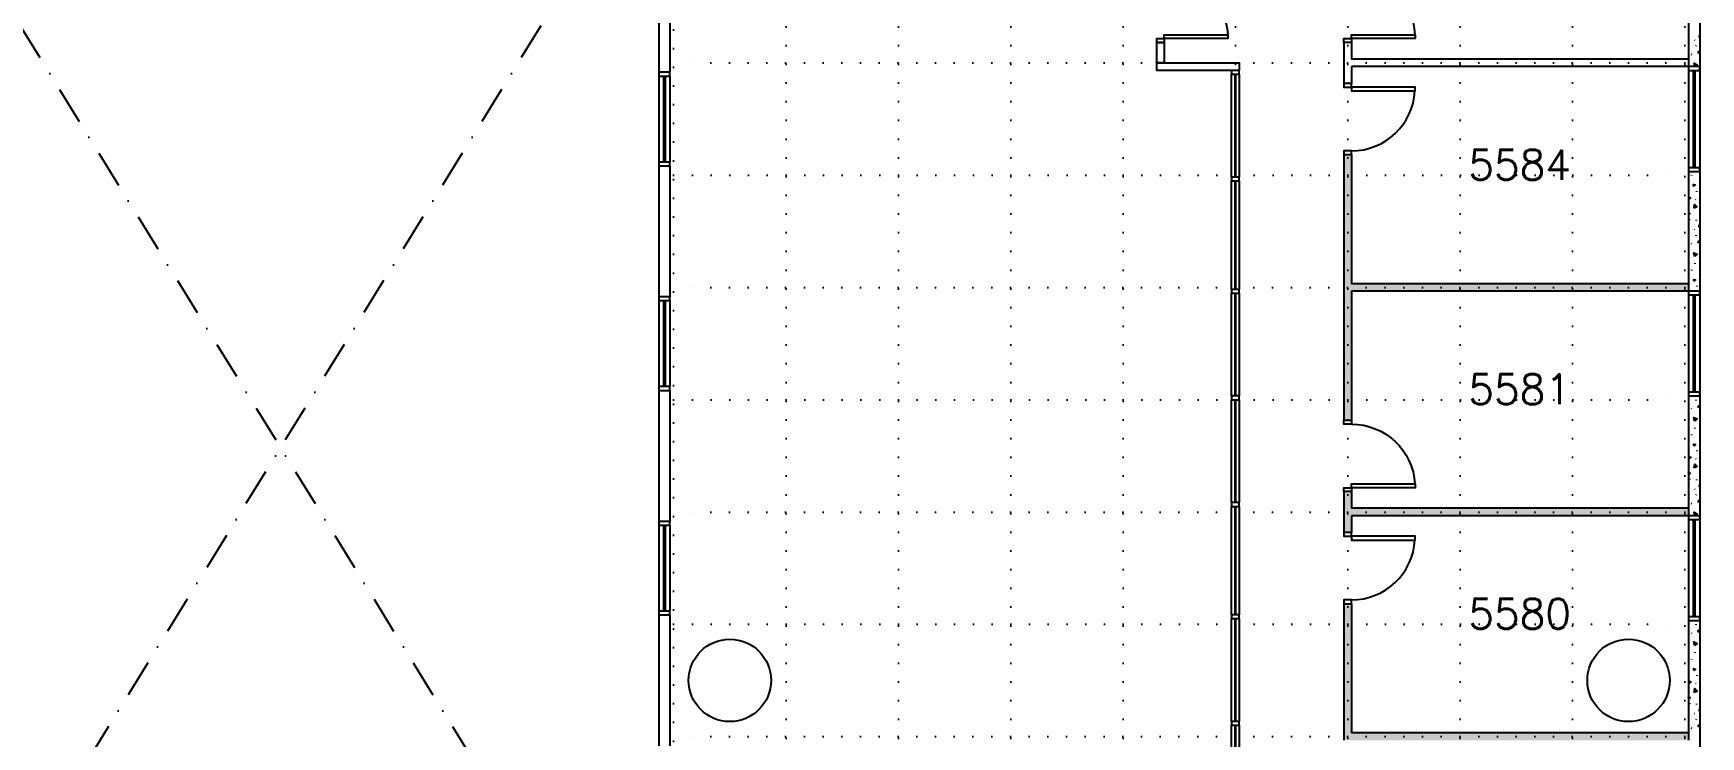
# Model space of a CAD drawing. Extents: x -68523 to 336700, y -113452 to 119396.
# Drawn here: x 176700 to 198963, y -5952 to 3445 of the extents above; entities that cross this region are included whole.
import ezdxf

# ---------------------------------------------------------------- set-up
doc = ezdxf.new("R2010")
doc.units = 0
doc.header["$LTSCALE"] = 1000
doc.header["$MEASUREMENT"] = 0
doc.linetypes.add('S3144a$0$DASHDOT', pattern=[1, 0.5, -0.25, 0, -0.25])
doc.linetypes.add('S3144a$0$DOT', pattern=[0.25, 0, -0.25])
for name, color, linetype in [('S3144a$0$-3', 7, 'CONTINUOUS'), ('S3144a$0$-4', 7, 'CONTINUOUS'), ('S3144a$0$-5', 7, 'CONTINUOUS'), ('S3144a$0$17', 14, 'CONTINUOUS'), ('S3144a$0$20', 7, 'CONTINUOUS'), ('S3144a$0$23', 7, 'CONTINUOUS'), ('S3144a$0$4', 7, 'CONTINUOUS'), ('S3144a$0$6', 7, 'CONTINUOUS'), ('S3144a$0$GA', 253, 'CONTINUOUS'), ('S3144a$0$ROOM-NO', 4, 'CONTINUOUS')]:
    doc.layers.add(name, color=color, linetype=linetype)
doc.styles.add('S3144a$0$STANDARD', font='SIMPLEX')

# ---------------------------------------------------------------- blocks, each defined once
blk = doc.blocks.new('S3144a$0$D85')
at = {"layer": 'S3144a$0$6', "color": 7, "linetype": 'Continuous'}
for points in [[(-900, 100), (-850, 100), (-850, 950), (-900, 950)], [(-900, 100), (-950, 100), (-950, 0), (-900, 0)], [(0, 100), (-50, 100), (-50, 0), (0, 0)]]:
    blk.add_lwpolyline(points, close=True, dxfattribs=at)
blk.add_arc((-900, 100), 850, 360, 86.6277, dxfattribs=at)

msp = doc.modelspace()

# ---------------------------------------------------------------- hatches: boundary and pattern name
at = {"layer": 'S3144a$0$17', "linetype": 'Continuous'}
h = msp.add_hatch(color=14, dxfattribs=at)
h.dxf.hatch_style = 1
h.paths.add_polyline_path([(194199.6, -1725), (194299.6, -1725), (194299.6, 0), (198800, 0), (198800, 100), (194299.6, 100), (194299.6, 1825), (194199.6, 1825)])
h = msp.add_hatch(color=14, dxfattribs=at)
h.dxf.hatch_style = 1
h.paths.add_polyline_path([(194299.6, -2675), (194199.6, -2675), (194199.6, -3225), (194299.6, -3225), (194299.6, -3000), (198799.6, -3000), (198799.6, -2900), (194299.6, -2900)])
h = msp.add_hatch(color=14, dxfattribs=at)
h.dxf.hatch_style = 1
h.paths.add_polyline_path([(194199.6, -6000), (194199.6, -4175), (194299.6, -4175), (194299.6, -5900), (198800, -5900), (198799.6, -6000)])

# ---------------------------------------------------------------- linework, layer by layer
at = {"layer": 'S3144a$0$-3', "color": 9, "linetype": 'Continuous'}
for p, q in [((198800, 4600), (198800, 3000)), ((198950, 4600), (198950, 3000)), ((198950, 3000), (198800, 3000)), ((198800, 1600), (198950, 1600)), ((198800, 1600), (198800, 0)), ((198950, 1600), (198950, 0)), ((198950, 0), (198800, 0)), ((198800, -1400), (198950, -1400)), ((198800, -1400), (198800, -3000)), ((198950, -1400), (198950, -3000)), ((198950, -3000), (198800, -3000)), ((198800, -4400), (198950, -4400)), ((198800, -4400), (198800, -6000)), ((198950, -4400), (198950, -6000))]:
    msp.add_line(p, q, dxfattribs=at)
for centre in [(186000, -5200), (198000, -5200)]:
    msp.add_circle(centre, 550, dxfattribs=at)
at = {"layer": 'S3144a$0$-4', "color": 9, "linetype": 'Continuous'}
for p, q in [((185050, 4675), (185050, 2925)), ((185200, 4675), (185200, 2925)), ((185200, 2925), (185050, 2925)), ((185050, 1675), (185200, 1675)), ((185050, 1675), (185050, -75)), ((185200, 1675), (185200, -75)), ((185200, -75), (185050, -75)), ((185050, -1325), (185200, -1325)), ((185050, -1325), (185050, -3075)), ((185200, -1325), (185200, -3075)), ((185200, -3075), (185050, -3075)), ((185050, -4325), (185200, -4325)), ((185050, -4325), (185050, -6075)), ((185200, -4325), (185200, -6075))]:
    msp.add_line(p, q, dxfattribs=at)
at = {"layer": 'S3144a$0$-5', "color": 9, "linetype": 'Continuous'}
for p, q in [((198800, 2950), (198800, 1650)), ((198862.5, 2950), (198862.5, 1650)), ((198887.5, 2930), (198862.5, 2930)), ((198887.5, 2950), (198887.5, 1650)), ((198950, 2950), (198950, 1650)), ((185050, 2875), (185050, 1725)), ((185112.5, 2875), (185112.5, 1725)), ((185137.5, 2855), (185112.5, 2855)), ((185137.5, 2875), (185137.5, 1725)), ((185200, 2875), (185200, 1725)), ((185137.5, 1745), (185112.5, 1745)), ((198887.5, 1670), (198862.5, 1670)), ((185050, -125), (185050, -1275)), ((185112.5, -125), (185112.5, -1275)), ((185137.5, -145), (185112.5, -145)), ((185137.5, -125), (185137.5, -1275)), ((185200, -125), (185200, -1275)), ((198800, -50), (198800, -1350)), ((198862.5, -50), (198862.5, -1350)), ((198887.5, -70), (198862.5, -70)), ((198887.5, -50), (198887.5, -1350)), ((198950, -50), (198950, -1350)), ((185137.5, -1255), (185112.5, -1255)), ((198887.5, -1330), (198862.5, -1330)), ((198800, -3050), (198800, -4350)), ((198862.5, -3050), (198862.5, -4350)), ((198887.5, -3070), (198862.5, -3070)), ((198887.5, -3050), (198887.5, -4350)), ((198950, -3050), (198950, -4350)), ((185050, -3125), (185050, -4275)), ((185112.5, -3125), (185112.5, -4275)), ((185137.5, -3145), (185112.5, -3145)), ((185137.5, -3125), (185137.5, -4275)), ((185200, -3125), (185200, -4275)), ((185137.5, -4255), (185112.5, -4255)), ((198887.5, -4330), (198862.5, -4330))]:
    msp.add_line(p, q, dxfattribs=at)
for points in [[(185200, 2875), (185200, 2925), (185050, 2925), (185050, 2875)], [(198950, 2950), (198950, 3000), (198800, 3000), (198800, 2950)], [(185200, 1675), (185200, 1725), (185050, 1725), (185050, 1675)], [(198950, 1600), (198950, 1650), (198800, 1650), (198800, 1600)], [(198950, -50), (198950, 0), (198800, 0), (198800, -50)], [(185200, -125), (185200, -75), (185050, -75), (185050, -125)], [(185200, -1325), (185200, -1275), (185050, -1275), (185050, -1325)], [(198950, -1400), (198950, -1350), (198800, -1350), (198800, -1400)], [(185200, -3125), (185200, -3075), (185050, -3075), (185050, -3125)], [(198950, -3050), (198950, -3000), (198800, -3000), (198800, -3050)], [(185200, -4325), (185200, -4275), (185050, -4275), (185050, -4325)], [(198950, -4400), (198950, -4350), (198800, -4350), (198800, -4400)]]:
    msp.add_lwpolyline(points, close=True, dxfattribs=at)
at = {"layer": 'S3144a$0$17', "color": 14, "linetype": 'Continuous'}
for p, q in [((194199.6, 3325), (194199.6, 2775)), ((194299.6, 3325), (194299.6, 3100)), ((198799.6, 3100), (194299.6, 3100)), ((198799.6, 3000), (194299.6, 3000)), ((194299.6, 3000), (194299.6, 2775)), ((194199.6, 1825), (194199.6, -1725)), ((194299.6, 1825), (194299.6, 100)), ((198799.6, 100), (194299.6, 100)), ((198799.6, 0), (194299.6, 0)), ((194299.6, 0), (194299.6, -1725)), ((194199.6, -2675), (194199.6, -3225)), ((194299.6, -2675), (194299.6, -2900)), ((198799.6, -2900), (194299.6, -2900)), ((198799.6, -3000), (194299.6, -3000)), ((194299.6, -3000), (194299.6, -3225)), ((194199.6, -4175), (194199.6, -6000)), ((194299.6, -4175), (194299.6, -5900)), ((198799.6, -5900), (194299.6, -5900))]:
    msp.add_line(p, q, dxfattribs=at)
for points in [[(191700, 3325), (191800, 3325), (191800, 3050), (191700, 3050), (191700, 3325)], [(191700, 3050), (192700, 3050), (192800, 3050), (192800, 2950), (191700, 2950), (191700, 3050)]]:
    msp.add_lwpolyline(points, dxfattribs=at)
for points in [[(192700, 2900), (192800, 2900), (192800, 2950), (192700, 2950)], [(192745, 1525), (192700, 1525), (192700, 2900), (192745, 2900)], [(192800, 1525), (192755, 1525), (192755, 2900), (192800, 2900)], [(192700, 1475), (192800, 1475), (192800, 1525), (192700, 1525)], [(192745, 25), (192700, 25), (192700, 1475), (192745, 1475)], [(192800, 25), (192755, 25), (192755, 1475), (192800, 1475)], [(192700, -25), (192800, -25), (192800, 25), (192700, 25)], [(192745, -1400), (192700, -1400), (192700, -25), (192745, -25)], [(192800, -1400), (192755, -1400), (192755, -25), (192800, -25)], [(192700, -1450), (192800, -1450), (192800, -1400), (192700, -1400)], [(192745, -2825), (192700, -2825), (192700, -1450), (192745, -1450)], [(192800, -2825), (192755, -2825), (192755, -1450), (192800, -1450)], [(192700, -2875), (192800, -2875), (192800, -2825), (192700, -2825)], [(192745, -4325), (192700, -4325), (192700, -2875), (192745, -2875)], [(192800, -4325), (192755, -4325), (192755, -2875), (192800, -2875)], [(192700, -4375), (192800, -4375), (192800, -4325), (192700, -4325)], [(192745, -5750), (192700, -5750), (192700, -4375), (192745, -4375)], [(192800, -5750), (192755, -5750), (192755, -4375), (192800, -4375)], [(192700, -5800), (192800, -5800), (192800, -5750), (192700, -5750)], [(192745, -7175), (192700, -7175), (192700, -5800), (192745, -5800)], [(192800, -7175), (192755, -7175), (192755, -5800), (192800, -5800)]]:
    msp.add_lwpolyline(points, close=True, dxfattribs=at)
at = {"layer": 'S3144a$0$20', "color": 9, "linetype": 'Continuous'}
for p, q in [((198881.4, 3359.7), (198886.5, 3355.9)), ((198950, 3393), (198945.7, 3389.7)), ((198838.3, 3167.6), (198843.5, 3163.8)), ((198905.3, 3274.2), (198905.9, 3282.9)), ((198950, 3190.1), (198933.8, 3177.8)), ((198842.9, 1544.9), (198843.5, 1553.6)), ((198911.7, 1329.9), (198912.3, 1338.7)), ((198889.9, 1230.9), (198895.1, 1227.1)), ((198812, 959.5), (198815.6, 952.3)), ((198908.4, 944.4), (198909, 953.2)), ((198877.6, 827.4), (198882.7, 823.6)), ((198901.5, 741.9), (198902.1, 750.6)), ((198950, 863.6), (198941.9, 857.4)), ((198834.5, 635.3), (198839.6, 631.5)), ((198950, 660.8), (198930, 645.5)), ((198948, 586), (198950, 581.9)), ((198846.7, 277.2), (198847.3, 285.9)), ((198890.7, 366.6), (198891.3, 375.3)), ((198915.5, 62.2), (198916.1, 70.9)), ((198901.5, -1458.1), (198902.1, -1449.4)), ((198950, -1539.2), (198930, -1554.5)), ((198834.5, -1564.7), (198839.6, -1568.5)), ((198948, -1614), (198950, -1618.1)), ((198846.7, -1922.8), (198847.3, -1914.1)), ((198890.7, -1833.4), (198891.3, -1824.7)), ((198915.5, -2137.8), (198916.1, -2129.1)), ((198893.7, -2236.8), (198898.9, -2240.6)), ((198815.8, -2508.2), (198819.4, -2515.4)), ((198881.4, -2640.3), (198886.5, -2644.1)), ((198912.2, -2523.3), (198912.8, -2514.6)), ((198950, -2607), (198945.7, -2610.3)), ((198838.3, -2832.4), (198843.5, -2836.2)), ((198905.3, -2725.8), (198905.9, -2717.1)), ((198950, -2809.9), (198933.8, -2822.2)), ((198901.5, -4458.1), (198902.1, -4449.4)), ((198834.5, -4564.7), (198839.6, -4568.5)), ((198950, -4539.2), (198930, -4554.5)), ((198948, -4614), (198950, -4618.1)), ((198890.7, -4833.4), (198891.3, -4824.7)), ((198846.7, -4922.8), (198847.3, -4914.1)), ((198893.7, -5236.8), (198898.9, -5240.6)), ((198915.5, -5137.8), (198916.1, -5129.1)), ((198815.8, -5508.2), (198819.4, -5515.4)), ((198912.2, -5523.3), (198912.8, -5514.6)), ((198881.4, -5640.3), (198886.5, -5644.1)), ((198905.3, -5725.8), (198905.9, -5717.1)), ((198950, -5607), (198945.7, -5610.3)), ((198838.3, -5832.4), (198843.5, -5836.2)), ((198950, -5809.9), (198933.8, -5822.2))]:
    msp.add_line(p, q, dxfattribs=at)
for points in [[(198945.7, 3389.7), (198948.2, 3414.2), (198950, 3413.6)], [(198933.8, 3177.8), (198936.2, 3202.3), (198950, 3198.1)], [(198887.2, 3000), (198877.3, 3046.4), (198918.4, 3026.5), (198891.8, 3000)], [(198867.1, 1401.1), (198869.5, 1425.6), (198890.7, 1419.2), (198867.1, 1401.1)], [(198805.9, 1231), (198808.4, 1255.5), (198829.6, 1249), (198805.9, 1231)], [(198874.4, 1107.8), (198881.4, 1158.6), (198913.2, 1125.8), (198875.2, 1108.1)], [(198800, 1042.5), (198817.7, 1037.1), (198800, 1023.7)], [(198930, 645.5), (198932.4, 670), (198950, 664.7)], [(198941.9, 857.4), (198944.3, 881.9), (198950, 880.2)], [(198884.2, 464.1), (198873.5, 514.2), (198914.6, 494.2), (198884.9, 464.6)], [(198870.9, 133.4), (198873.3, 157.9), (198894.5, 151.4), (198870.9, 133.4)], [(198930, -1554.5), (198932.4, -1530), (198950, -1535.3)], [(198884.2, -1735.9), (198873.5, -1685.8), (198914.6, -1705.8), (198884.9, -1735.4)], [(198809.8, -2236.8), (198812.2, -2212.3), (198833.4, -2218.7), (198809.8, -2236.8)], [(198870.9, -2066.6), (198873.3, -2042.1), (198894.5, -2048.6), (198870.9, -2066.6)], [(198800, -2427.3), (198800.3, -2424.2), (198821.5, -2430.6), (198800, -2447.1)], [(198878.2, -2359.9), (198885.3, -2309.1), (198917, -2342), (198879, -2359.6)], [(198945.7, -2610.3), (198948.2, -2585.8), (198950, -2586.4)], [(198933.8, -2822.2), (198936.2, -2797.7), (198950, -2801.9)], [(198887.2, -3000), (198877.3, -2953.6), (198918.4, -2973.5), (198891.8, -3000)], [(198930, -4554.5), (198932.4, -4530), (198950, -4535.3)], [(198884.2, -4735.9), (198873.5, -4685.8), (198914.6, -4705.8), (198884.9, -4735.4)], [(198870.9, -5066.6), (198873.3, -5042.1), (198894.5, -5048.6), (198870.9, -5066.6)], [(198809.8, -5236.8), (198812.2, -5212.3), (198833.4, -5218.7), (198809.8, -5236.8)], [(198878.2, -5359.9), (198885.3, -5309.1), (198917, -5342), (198879, -5359.6)], [(198800, -5427.3), (198800.3, -5424.2), (198821.5, -5430.6), (198800, -5447.1)], [(198945.7, -5610.3), (198948.2, -5585.8), (198950, -5586.4)], [(198933.8, -5822.2), (198936.2, -5797.7), (198950, -5801.9)]]:
    msp.add_lwpolyline(points, dxfattribs=at)
at = {"layer": 'S3144a$0$23', "color": 9, "linetype": 'S3144a$0$DASHDOT'}
for p, q in [((174949.6, 6100.1), (185001.1, -10199.9)), ((185051.1, 6100.1), (175000.1, -10199.9))]:
    msp.add_line(p, q, dxfattribs=at)
at = {"layer": 'S3144a$0$4', "color": 7, "linetype": 'S3144a$0$DOT'}
for p, q in [((186750, 43550), (186750, -17950)), ((188250, 43550), (188250, -17950)), ((189750, 43550), (189750, -17950)), ((191250, 43550), (191250, -17950)), ((192750, 43550), (192750, -17950)), ((194250, 43550), (194250, -17950)), ((195750, 43550), (195750, -17950)), ((197250, 43550), (197250, -17950)), ((198750, 43550), (198750, -17950)), ((185250, 18000), (185250, -17950)), ((198750, 3050), (185250, 3050)), ((185250, 1550), (198750, 1550)), ((198750, 50), (185250, 50)), ((185250, -1450), (198750, -1450)), ((198750, -2950), (185250, -2950)), ((185250, -4450), (198750, -4450)), ((198750, -5950), (185250, -5950))]:
    msp.add_line(p, q, dxfattribs=at)
at = {"layer": 'S3144a$0$4', "linetype": 'S3144a$0$DOT'}
for p, q in [((186750, 43550), (186750, -17950)), ((188250, 43550), (188250, -17950)), ((189750, 43550), (189750, -17950)), ((191250, 43550), (191250, -17950)), ((192750, 43550), (192750, -17950)), ((194250, 43550), (194250, -17950)), ((195750, 43550), (195750, -17950)), ((197250, 43550), (197250, -17950)), ((198750, 43550), (198750, -17950)), ((185250, 18000), (185250, -17950)), ((198750, 3050), (185250, 3050)), ((185250, 1550), (198750, 1550)), ((198750, 50), (185250, 50)), ((185250, -1450), (198750, -1450)), ((198750, -2950), (185250, -2950)), ((185250, -4450), (198750, -4450)), ((198750, -5950), (185250, -5950))]:
    msp.add_line(p, q, dxfattribs=at)
at = {"layer": 'S3144a$0$GA', "color": 9}
msp.add_lwpolyline([(214109.6, 12109.4), (214100, 12300), (214100, 17850), (198950, 17850), (198950, -17325), (198535.6, -17325)], dxfattribs=at)

# ---------------------------------------------------------------- block references
at = {"layer": 'S3144a$0$17', "color": 14, "linetype": 'Continuous', "xscale": -1, "rotation": 270}
msp.add_blockref('S3144a$0$D85', (191700, 4275), dxfattribs=at)
at = {"layer": 'S3144a$0$17', "color": 14, "linetype": 'Continuous', "yscale": -1, "rotation": 90}
for p in [(194199.6, 4275), (194199.6, -1725)]:
    msp.add_blockref('S3144a$0$D85', p, dxfattribs=at)
at = {"layer": 'S3144a$0$17', "color": 14, "linetype": 'Continuous', "rotation": 270}
for p in [(194199.6, 1825), (194199.6, -4175)]:
    msp.add_blockref('S3144a$0$D85', p, dxfattribs=at)

# ---------------------------------------------------------------- texts
at = {"layer": 'S3144a$0$ROOM-NO', "char_height": 400, "width": 2900, "attachment_point": 5, "style": 'S3144a$0$STANDARD'}
for s, insert in [('5584', (196545.6, 1690.1)), ('5581', (196545.6, -1309.9)), ('5580', (196545.6, -4309.9))]:
    msp.add_mtext(s, dxfattribs=dict(at, insert=insert))

doc.saveas('drawing.dxf')
